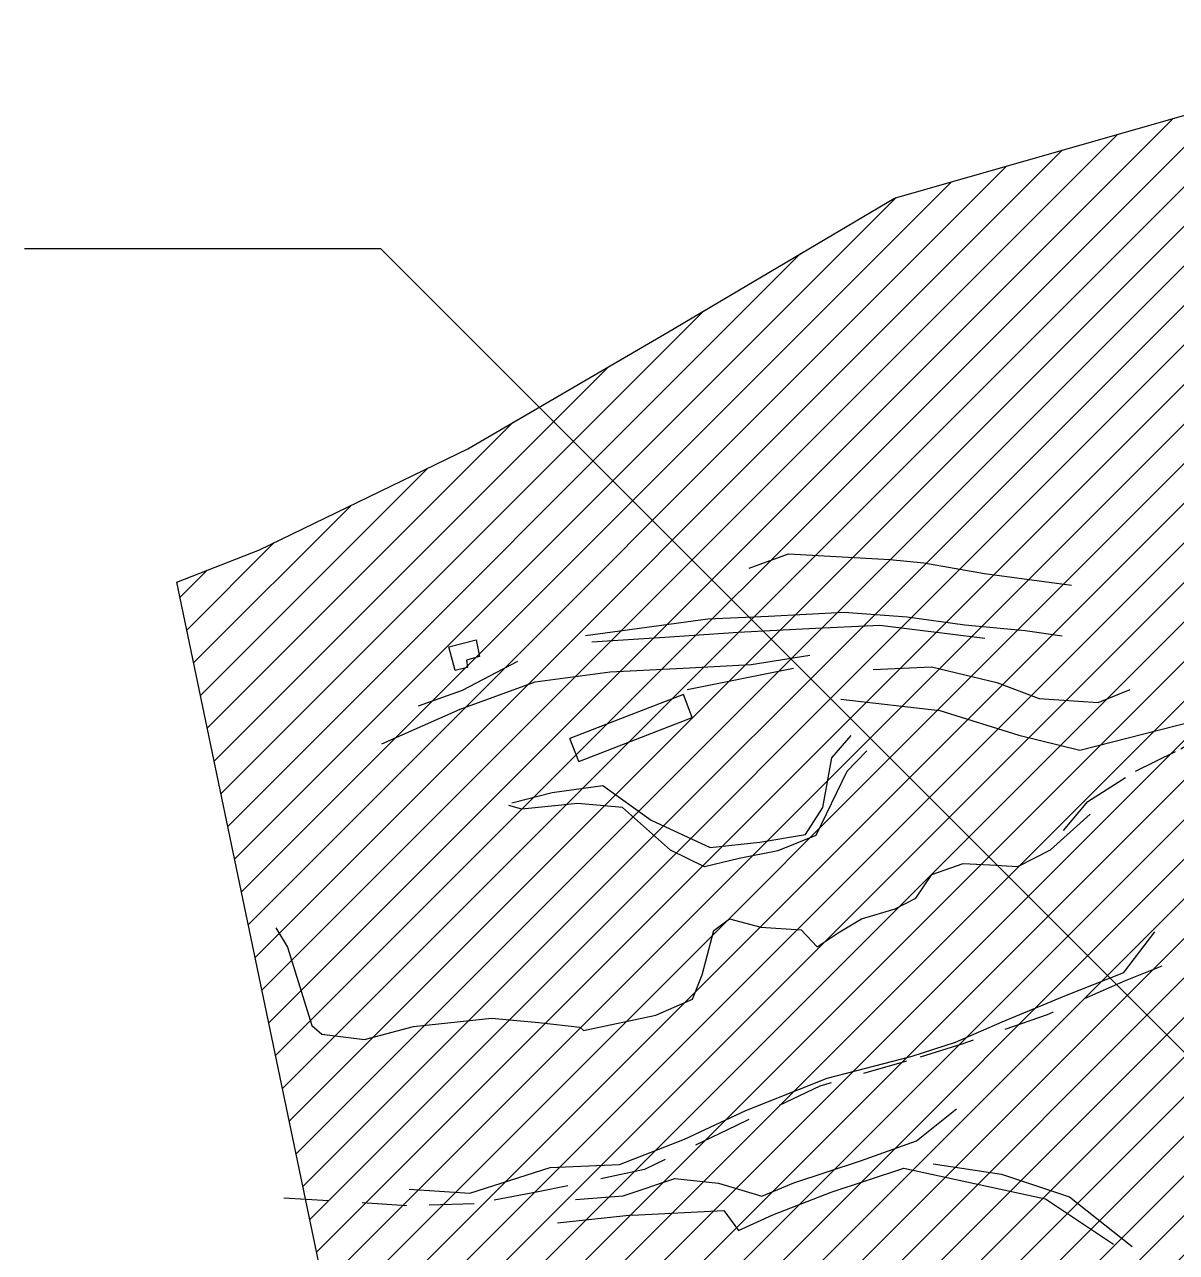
# Model space of a CAD drawing. Extents: x 13365 to 36625, y 86498 to 171760.
# Drawn here: x 14325.6 to 14582.9, y 87735.4 to 88009.7 of the extents above; entities that cross this region are included whole.
import ezdxf

# ---------------------------------------------------------------- set-up
doc = ezdxf.new("R2010")
doc.units = 0
doc.header["$LTSCALE"] = 5
doc.header["$MEASUREMENT"] = 0
for name, pattern in [('A_CONTINUOUS_LINE', [0]), ('EASEMENT_2', [5.5, 2, -1.5, 2]), ('KERB', [16, 5, -6, 5])]:
    doc.linetypes.add(name, pattern=pattern)
for name, color, linetype in [('Agricultural', 40, 'Continuous'), ('EXISTING BUILDING', 21, 'A_CONTINUOUS_LINE'), ('EXISTING ROAD', 25, 'A_CONTINUOUS_LINE'), ('RELIEF', 255, 'A_CONTINUOUS_LINE'), ('text', 7, 'Continuous')]:
    doc.layers.add(name, color=color, linetype=linetype)

msp = doc.modelspace()

# ---------------------------------------------------------------- hatches: boundary and pattern name
at = {"layer": 'Agricultural', "linetype": 'Continuous'}
h = msp.add_hatch(dxfattribs=at)
h.set_pattern_fill('ANSI31', color=256, scale=50, style=0)
h.paths.add_polyline_path([(14359.56, 87885.11), (14378.03, 87892.33), (14424.57, 87914.89), (14469.43, 87941.03), (14519.91, 87970.91), (14585.33, 87989.58), (14633.94, 88002.66), (14656.16, 88008.87), (14671.65, 88009.67), (14676.81, 88008.08), (14678.8, 88005.7), (14677.61, 88001.73), (14675.62, 87988.64), (14673.63, 87976.74), (14671.25, 87959.68), (14665.3, 87944.21), (14662.52, 87933.1), (14660.13, 87917.63), (14657.76, 87897.71), (14656.17, 87883.03), (14652.99, 87872.72), (14649.02, 87857.64), (14643.46, 87842.17), (14641.47, 87827.76), (14643.46, 87811.49), (14648.62, 87799.99), (14657.36, 87784.91), (14667.31, 87772.86), (14674.06, 87764.53), (14682.8, 87749.85), (14689.55, 87739.54), (14697.89, 87725.65), (14705.45, 87715.23), (14716.97, 87699.76), (14727.69, 87686.27), (14739.21, 87675.56), (14749.93, 87668.02), (14762.64, 87661.28), (14774.2, 87655.17), (14792.07, 87642.87), (14799.61, 87637.71), (14807.95, 87627), (14814.31, 87617.88), (14817.48, 87607.96), (14816.69, 87594.35), (14814.31, 87582.45), (14813.11, 87574.52), (14809.54, 87568.17), (14803.19, 87565.39), (14791.27, 87565.39), (14775.78, 87568.17), (14760.69, 87568.17), (14743.59, 87566.12), (14735.25, 87560.57), (14730.48, 87554.22), (14726.11, 87545.09), (14723.73, 87537.16), (14718.17, 87533.19), (14705.46, 87529.62), (14695.14, 87526.85), (14686, 87522.88), (14671.01, 87520.42), (14661, 87510.86), (14653.18, 87490.88), (14654.05, 87459.61), (14656.22, 87446.57), (14654.92, 87434.84), (14645.35, 87427.89), (14633.17, 87428.33), (14622.51, 87430.95), (14609.52, 87435.18), (14597.37, 87441.39), (14586.35, 87448.73), (14574.76, 87454.1), (14559.62, 87458.31), (14545.27, 87462.29), (14530.53, 87465.08), (14518.18, 87467.47), (14504.23, 87470.25), (14492.67, 87472.24), (14483.11, 87474.23), (14470.76, 87476.22), (14460.8, 87477.02), (14450.84, 87478.21), (14444.46, 87478.21)])

# ---------------------------------------------------------------- linework, layer by layer
msp.add_lwpolyline([(14444.46, 87478.21), (14359.56, 87885.11), (14378.03, 87892.33), (14424.57, 87914.89), (14469.43, 87941.03), (14519.91, 87970.91), (14585.33, 87989.58)], dxfattribs=at)
at = {"layer": 'EXISTING BUILDING', "linetype": 'KERB'}
msp.add_line((14449.37, 87845), (14447.36, 87850.16), dxfattribs=at)
for points in [[(14420.37, 87870.67), (14426.44, 87872.23), (14427.21, 87868.49)], [(14424.55, 87866.07), (14421.75, 87865.34), (14420.37, 87870.67)], [(14427.21, 87868.49), (14424.28, 87867.69), (14424.55, 87866.07)], [(14449.37, 87845), (14462.06, 87849.92), (14474.75, 87854.85), (14472.75, 87860.02), (14460.05, 87855.09), (14447.36, 87850.16)]]:
    msp.add_lwpolyline(points, dxfattribs=at)
at = {"layer": 'EXISTING ROAD', "linetype": 'EASEMENT_2'}
for points in [[(14557.71, 87829.64), (14563.09, 87836.12), (14573.75, 87842.85), (14583.9, 87847.85), (14593.58, 87854.01), (14605.82, 87856.92), (14616.04, 87861.33), (14629.22, 87871), (14641.09, 87878.64), (14651.89, 87882.45), (14659.98, 87890.83), (14668.93, 87898.06), (14682.25, 87903.5), (14688.48, 87901.95), (14693.64, 87898.01), (14703.91, 87882.33), (14718.96, 87863.07), (14723.77, 87859.85)], [(14619.15, 87819.67), (14609.66, 87812.11), (14595.92, 87805.78), (14571.43, 87796.03), (14554.03, 87788.42), (14535.21, 87781.98), (14522.62, 87778.06), (14503.21, 87772.48), (14484.49, 87763.66), (14464.06, 87753.87), (14440.28, 87748.86), (14425.97, 87746.18), (14410.95, 87745.8), (14382.41, 87747.56)]]:
    msp.add_lwpolyline(points, dxfattribs=at)
at = {"layer": 'RELIEF'}
for p, q in [((14497.36, 87865.8), (14473.58, 87861.08)), ((14461.32, 87743.66), (14444.66, 87741.9))]:
    msp.add_line(p, q, dxfattribs=at)
for points in [[(14487.44, 87888.25), (14496.24, 87891.45), (14518.87, 87890.16), (14526.49, 87889.41), (14540.01, 87887.05), (14559.44, 87884.43)], [(14450.91, 87873.2), (14464.58, 87875.04), (14478.25, 87876.88), (14491.74, 87877.52), (14508.63, 87878.37), (14522.78, 87877.36), (14535.64, 87875.6), (14549.14, 87874.3), (14557.38, 87873.08)], [(14452.29, 87871.73), (14468.64, 87872.82), (14484.99, 87873.91), (14500.8, 87874.71), (14516.62, 87875.52), (14540.1, 87872.58)], [(14405.34, 87848.98), (14422.88, 87856.72), (14439.64, 87862.85), (14456.41, 87865.06), (14472.71, 87865.86), (14487.89, 87866.69), (14500.97, 87868.78)], [(14435.67, 87867.34), (14423.29, 87860.86), (14413.49, 87857.43)], [(14515.17, 87865.56), (14528.19, 87866.18), (14542.77, 87862.67), (14552.25, 87859.08), (14565.42, 87858.24), (14572.59, 87861.09)], [(14507.93, 87858.97), (14530.02, 87856.42), (14547.7, 87850.92), (14561.3, 87847.57)], [(14561.3, 87847.57), (14575.6, 87851.23), (14589.89, 87854.9)], [(14434.43, 87835.79), (14443.46, 87838.08), (14454.72, 87839.66), (14465.58, 87831.92), (14478.75, 87825.81), (14489.84, 87827.03), (14500.02, 87828.73), (14503.91, 87834.74), (14505.95, 87845.86), (14510.26, 87850.83)], [(14513.73, 87847.41), (14509.27, 87842.78), (14502.36, 87828.51), (14493.83, 87825.11), (14485.19, 87823.37), (14477.46, 87821.52), (14469.87, 87825.24), (14459.13, 87834.72), (14449.17, 87835.62)], [(14449.17, 87835.62), (14436.66, 87834.39), (14433.73, 87835.17)], [(14381.68, 87807.84), (14384.29, 87803.54), (14389.76, 87786.06), (14391.97, 87784.14), (14401.49, 87782.93), (14412.47, 87785.81), (14429.88, 87787.67), (14440.44, 87786.7), (14449.59, 87785.7), (14450.42, 87784.91), (14466.63, 87788.38), (14474.77, 87791.91), (14476.91, 87797.35), (14479.58, 87807.25), (14483.08, 87809.89), (14490.09, 87808.05), (14499.06, 87807.45), (14502.61, 87803.63), (14507.3, 87806.73), (14512.51, 87809.91), (14520.1, 87812.15), (14524.67, 87814.48), (14528.25, 87819.77), (14535.28, 87822.26), (14541.23, 87821.92), (14547.49, 87821.61), (14554.75, 87825.28), (14563.63, 87833.29)], [(14411.46, 87749.52), (14425.01, 87748.57), (14443.02, 87754.33), (14458.48, 87755.04), (14473.02, 87760.64), (14486.74, 87767.06), (14504.88, 87774.32), (14523.83, 87779.18), (14533.54, 87782.33), (14544.01, 87786.9), (14557.98, 87792.68), (14571.18, 87797.92), (14578.08, 87806.98)], [(14448.68, 87747.15), (14459.31, 87747.97), (14470.81, 87751.9), (14480.63, 87750.84), (14490.31, 87747.95), (14497.46, 87750.88), (14512.34, 87755.81), (14524.84, 87760.3), (14533.75, 87767.42)], [(14461.32, 87743.66), (14481.8, 87744.73), (14485.09, 87740.29), (14492.75, 87743.79), (14505.79, 87748.85), (14521.99, 87754.18), (14537.8, 87750.76), (14553.62, 87747.35), (14568.85, 87737.19)], [(14528.53, 87755.17), (14543.79, 87752.84), (14559.01, 87747.78), (14573.04, 87736.72)]]:
    msp.add_lwpolyline(points, dxfattribs=at)
at = {"layer": 'text', "linetype": 'Continuous'}
for p, q in [((14405.16, 87959.57), (14325.55, 87959.57)), ((14796.47, 87568.22), (14405.16, 87959.57))]:
    msp.add_line(p, q, dxfattribs=at)

doc.saveas('drawing.dxf')
